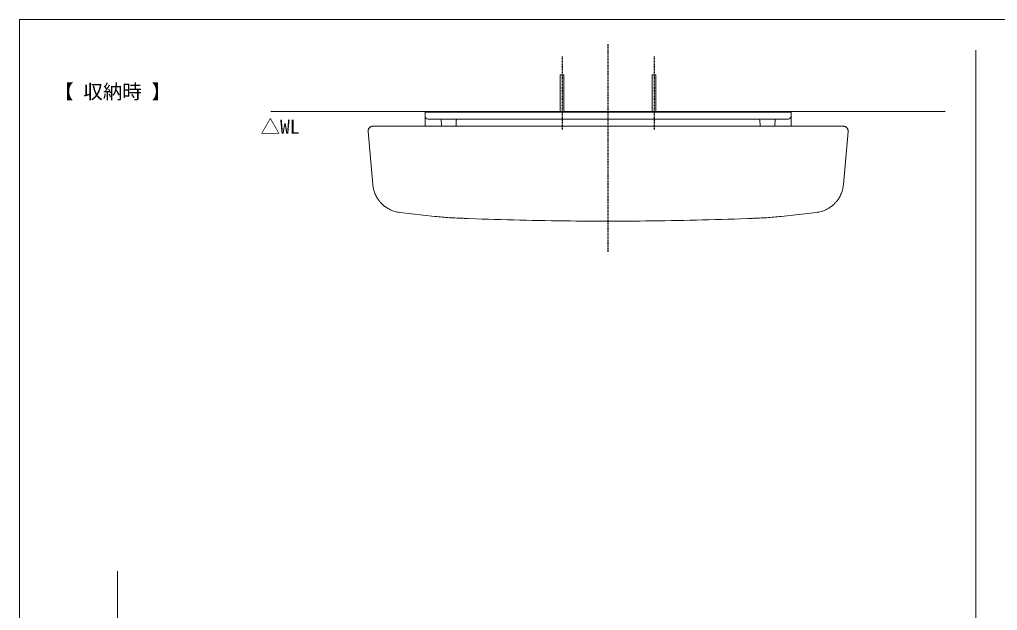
# Model space of a CAD drawing. Units: millimetres, scale not verified. Extents: x -203 to 203, y -143 to 143.
# Drawn here: x -198 to -38.5, y 41.6 to 138 of the extents above; entities that cross this region are included whole.
import ezdxf
from ezdxf.enums import TextEntityAlignment as Align

# ---------------------------------------------------------------- set-up
doc = ezdxf.new("R2010")
doc.units = ezdxf.units.MM
doc.header["$LTSCALE"] = 0.5
doc.linetypes.add('USER1', pattern=[0.629921, 0.393701, -0.07874, 0.07874, -0.07874])
for name, color, linetype, lineweight in [('0-1_DIMENSION_LINES$03_LINES', 7, 'Continuous', 18), ('0-2_DIMENSION_LINES$04_SUB_LIN', 4, 'Continuous', 18), ('0-3_DIMENSION_LINES$02_DIMENSI', 1, 'Continuous', 25), ('0-5_DIMENSION_LINES$01_CENTER_', 7, 'USER1', 25), ('0-7_図面_FORMAT$01_WAKU$OUT_LINE', 6, 'Continuous', 18)]:
    doc.layers.add(name, color=color, linetype=linetype, lineweight=lineweight)
doc.styles.add('ＭＳ ゴシック', font='')
doc.styles.get('ＭＳ ゴシック').set_extended_font_data('MS Gothic')

msp = doc.modelspace()

# ---------------------------------------------------------------- linework, layer by layer
at = {"layer": '0-1_DIMENSION_LINES$03_LINES'}
for p, q in [((-42, -107), (-42, 133)), ((-157, 123), (-47, 123)), ((-131.8571, 122.92), (-72.1429, 122.92)), ((-131.8571, 120.6105), (-131.8571, 122.92)), ((-126.934, 123), (-127.534, 123)), ((-116.434, 123), (-117.034, 123)), ((-72.1429, 120.6105), (-72.1429, 122.92)), ((-72.6435, 121.77), (-131.3571, 121.77)), ((-73.6548, 121.77), (-130.3571, 121.77)), ((-129.246, 121.5805), (-129.2022, 120.7438)), ((-76.7048, 121.77), (-127.3072, 121.77)), ((-126.5662, 121.77), (-127.3072, 121.77)), ((-126.7659, 121.5805), (-126.8097, 120.7438)), ((-76.006, 121.77), (-77.4458, 121.77)), ((-77.246, 121.5805), (-77.2022, 120.7438)), ((-74.5662, 121.77), (-75.1798, 121.77)), ((-74.7659, 121.5805), (-74.8097, 120.7438)), ((-140.3884, 111.0733), (-141.1467, 119.7406)), ((-136.922, 120.6105), (-140.3498, 120.6105)), ((-131.4202, 120.6105), (-134.4606, 120.6105)), ((-131.4202, 120.6105), (-134.4606, 120.6105)), ((-124.9532, 120.6105), (-131.4202, 120.6105)), ((-124.9532, 120.6105), (-131.4202, 120.6105)), ((-125.0165, 120.6105), (-78.9917, 120.6105)), ((-79.055, 120.6105), (-124.9532, 120.6105)), ((-124.9532, 120.6105), (-79.055, 120.6105)), ((-102.0041, 120.6105), (-100.144, 120.6105)), ((-79.055, 120.6105), (-72.588, 120.6105)), ((-79.055, 120.6105), (-72.588, 120.6105)), ((-72.588, 120.6105), (-69.5476, 120.6105)), ((-69.5476, 120.6105), (-64.7996, 120.6105)), ((-67.0862, 120.6105), (-63.6584, 120.6105)), ((-66.2134, 120.6105), (-63.6584, 120.6105)), ((-63.6198, 111.0733), (-62.8615, 119.7406)), ((-140.388, 111.0706), (-140.3884, 111.0733)), ((-140.3876, 111.0685), (-140.388, 111.0706)), ((-63.6206, 111.0685), (-63.6201, 111.0706)), ((-63.6201, 111.0706), (-63.6198, 111.0733)), ((-130.2435, 105.8928), (-135.9697, 106.5408)), ((-73.7647, 105.8928), (-68.0385, 106.5408)), ((-182, 27.2), (-182, 48))]:
    msp.add_line(p, q, dxfattribs=at)
for points in [[(-128.9, 122.92), (-128.9, 123), (-75.1, 123)], [(-75.1, 123), (-75.1, 122.92), (-75.1, 123)], [(-125.0165, 120.6105), (-131.617, 120.6105), (-136.922, 120.6105)], [(-78.9917, 120.6105), (-72.3912, 120.6105), (-67.0862, 120.6105)], [(-72.588, 120.6105), (-69.5476, 120.6105), (-66.2134, 120.6105)]]:
    msp.add_lwpolyline(points, dxfattribs=at)
for centre, radius, start, end in [((-131.3571, 122.27), 0.5, 180, 270), ((-129.4458, 121.57), 0.2, 3, 90), ((-126.5671, 121.5697), 0.1991, 162.33181, 176.90025), ((-126.5628, 121.5685), 0.2035, 148.14835, 162.37386), ((-126.5672, 121.5714), 0.1983, 133.56114, 148.18927), ((-126.5675, 121.5711), 0.1983, 118.81096, 133.43906), ((-126.5648, 121.5666), 0.2036, 104.6268, 118.85187), ((-126.5658, 121.5709), 0.1991, 90.10133, 104.66886), ((-77.4458, 121.57), 0.2, 3, 90), ((-74.567, 121.5696), 0.1993, 162.31705, 176.8745), ((-74.5627, 121.5684), 0.2037, 148.14258, 162.35909), ((-74.5671, 121.5713), 0.1984, 133.5633, 148.18343), ((-74.5675, 121.5711), 0.1983, 118.82007, 133.44162), ((-74.5649, 121.5666), 0.2035, 104.6354, 118.86111), ((-74.5659, 121.571), 0.1989, 90.10196, 104.67733), ((-72.6435, 122.27), 0.5, 270, 0), ((-140.351, 119.8099), 0.7987, 177.04843, 184.97714), ((-140.3446, 119.8097), 0.8051, 169.19281, 177.057), ((-140.3521, 119.8112), 0.7975, 161.26062, 169.20132), ((-140.3519, 119.8108), 0.7978, 153.29713, 161.23451), ((-140.3454, 119.8077), 0.805, 145.43975, 153.30593), ((-140.3514, 119.8119), 0.7977, 137.50944, 145.44855), ((-140.3516, 119.8116), 0.7977, 129.54425, 137.48315), ((-140.3468, 119.806), 0.8051, 121.68789, 129.55304), ((-140.3504, 119.8121), 0.7981, 113.76122, 121.69669), ((-140.3508, 119.8122), 0.7978, 105.79669, 113.73522), ((-140.3486, 119.8049), 0.8054, 97.94292, 105.80519), ((-140.3494, 119.8113), 0.799, 90.02453, 97.95149), ((-128.7029, 120.77), 0.5, 183, 198.60488), ((-127.3091, 120.77), 0.5, 341.39512, 357), ((-76.7029, 120.77), 0.5, 183, 198.60488), ((-75.3091, 120.77), 0.5, 341.39512, 357), ((-63.6588, 119.8113), 0.799, 82.04851, 89.97547), ((-63.6595, 119.8049), 0.8054, 74.19481, 82.05708), ((-63.6574, 119.8122), 0.7978, 66.26478, 74.20331), ((-63.6578, 119.8121), 0.7981, 58.30331, 66.23878), ((-63.6614, 119.806), 0.8051, 50.44696, 58.31211), ((-63.6566, 119.8116), 0.7977, 42.51685, 50.45575), ((-63.6568, 119.8119), 0.7977, 34.55145, 42.49056), ((-63.6627, 119.8077), 0.805, 26.69407, 34.56025), ((-63.6563, 119.8108), 0.7978, 18.76549, 26.70287), ((-63.6561, 119.8112), 0.7975, 10.79868, 18.73938), ((-63.6636, 119.8097), 0.8051, 2.943, 10.80719), ((-63.6572, 119.8099), 0.7987, 355.02286, 2.95157), ((-135.4088, 111.5093), 4.9986, 185.06073, 189.15421), ((-135.398, 111.5109), 5.0096, 189.15292, 193.23743), ((-135.4118, 111.5075), 4.9954, 193.23616, 197.33229), ((-68.5964, 111.5075), 4.9954, 342.66771, 346.76384), ((-68.6102, 111.5109), 5.0096, 346.76257, 350.84708), ((-68.5993, 111.5093), 4.9986, 350.84579, 354.93927), ((-135.4119, 111.5079), 4.9954, 197.33645, 201.50773), ((-135.3981, 111.5132), 5.0102, 201.50638, 205.66528), ((-135.4081, 111.5083), 4.999, 205.66393, 209.83217), ((-135.4114, 111.5068), 4.9954, 209.83659, 211.77344), ((-135.4022, 111.5125), 5.0063, 211.77329, 213.70597), ((-135.3983, 111.515), 5.0109, 213.70582, 215.63668), ((-135.4129, 111.5049), 4.9931, 215.63937, 218.10711), ((-68.5952, 111.5049), 4.9931, 321.89289, 324.36063), ((-68.6098, 111.515), 5.0109, 324.36332, 326.29418), ((-68.606, 111.5125), 5.0063, 326.29403, 328.22671), ((-68.5967, 111.5068), 4.9954, 328.22656, 330.16341), ((-68.6001, 111.5083), 4.999, 330.16783, 334.33607), ((-68.6101, 111.5132), 5.0102, 334.33472, 338.49362), ((-68.5963, 111.5079), 4.9954, 338.49227, 342.66355), ((-135.4076, 111.5091), 4.9999, 218.10683, 220.57119), ((-135.4093, 111.5075), 4.9976, 220.57091, 223.03643), ((-135.4138, 111.5035), 4.9915, 223.03809, 225.0659), ((-135.4049, 111.5124), 5.0041, 225.06574, 227.08843), ((-135.4005, 111.5172), 5.0106, 227.08828, 229.10835), ((-135.4169, 111.4983), 4.9856, 229.10877, 230.94474), ((-135.4106, 111.506), 4.9955, 230.94462, 232.77694), ((-135.4077, 111.5099), 5.0004, 232.77682, 234.60735), ((-135.3937, 111.5295), 5.0245, 234.60705, 236.37231), ((-135.4019, 111.5172), 5.0098, 236.3722, 238.14265), ((-135.4122, 111.5006), 4.9902, 238.14255, 239.91994), ((-135.3994, 111.5224), 5.0154, 239.91788, 243.19266), ((-135.4061, 111.5089), 5.0003, 243.19204, 246.47654), ((-135.4178, 111.4818), 4.9709, 246.47596, 249.78009), ((-68.5904, 111.4818), 4.9709, 290.21991, 293.52404), ((-68.6021, 111.5089), 5.0003, 293.52346, 296.80796), ((-68.6088, 111.5224), 5.0154, 296.80734, 300.08212), ((-68.596, 111.5006), 4.9902, 300.08006, 301.85745), ((-68.6063, 111.5172), 5.0098, 301.85735, 303.6278), ((-68.6145, 111.5295), 5.0245, 303.62769, 305.39295), ((-68.6005, 111.5099), 5.0004, 305.39265, 307.22318), ((-68.5975, 111.506), 4.9955, 307.22306, 309.05538), ((-68.5913, 111.4983), 4.9856, 309.05526, 310.89123), ((-68.6077, 111.5172), 5.0106, 310.89165, 312.91172), ((-68.6033, 111.5124), 5.0041, 312.91157, 314.93426), ((-68.5943, 111.5035), 4.9915, 314.9341, 316.96191), ((-68.5989, 111.5075), 4.9976, 316.96357, 319.42909), ((-68.6006, 111.5091), 4.9999, 319.42881, 321.89317), ((-135.4077, 111.5106), 5.0014, 249.78471, 254.37265), ((-135.4039, 111.5235), 5.0148, 254.37084, 258.94641), ((-135.4072, 111.5057), 4.9966, 258.94461, 263.53685), ((-124.6216, 155.5742), 49.9985, 263.54392, 264.91042), ((-124.6207, 155.5839), 50.0082, 264.91037, 266.2766), ((-124.6218, 155.5655), 49.9898, 266.27655, 267.64328), ((-102.0079, 705.0456), 599.9351, 267.64331, 269.21468), ((-102.0039, 705.1153), 600.0048, 267.64321, 267.69942), ((-102.0039, 705.1156), 600.0051, 267.69942, 267.75563), ((-102.0039, 705.1153), 600.0048, 267.75563, 267.81184), ((-102.0003, 705.0454), 599.9348, 270.78532, 272.35669), ((-102.0043, 705.1153), 600.0048, 272.18816, 272.24437), ((-102.0043, 705.1156), 600.0051, 272.24437, 272.30058), ((-102.0043, 705.1153), 600.0048, 272.30058, 272.35679), ((-79.3864, 155.5655), 49.9898, 272.35672, 273.72345), ((-79.3875, 155.5839), 50.0082, 273.7234, 275.08963), ((-79.3866, 155.5742), 49.9985, 275.08958, 276.45608), ((-68.601, 111.5057), 4.9966, 276.46315, 281.05539), ((-68.6043, 111.5235), 5.0148, 281.05359, 285.62916), ((-68.6005, 111.5106), 5.0014, 285.62735, 290.21529), ((-102.0041, 705.269), 600.1584, 269.21461, 270.78539)]:
    msp.add_arc(centre, radius, start, end, dxfattribs=at)
at = {"layer": '0-2_DIMENSION_LINES$04_SUB_LIN'}
for p, q in [((-109.8, 123), (-109.8, 129)), ((-109.8, 129), (-109.2, 129)), ((-109.2, 129), (-109.2, 123)), ((-94.8, 123), (-94.8, 129)), ((-94.8, 129), (-94.2, 129)), ((-94.2, 129), (-94.2, 123))]:
    msp.add_line(p, q, dxfattribs=at)
at = {"layer": '0-5_DIMENSION_LINES$01_CENTER_'}
for p, q in [((-102.0041, 100.1105), (-102.0041, 134)), ((-109.5, 132), (-109.5, 120)), ((-94.5, 132), (-94.5, 120))]:
    msp.add_line(p, q, dxfattribs=at)
at = {"layer": '0-7_図面_FORMAT$01_WAKU$OUT_LINE'}
msp.add_lwpolyline([(-198, -138), (198, -138), (198, 138), (-198, 138)], close=True, dxfattribs=at)

# ---------------------------------------------------------------- texts
at = {"layer": '0-3_DIMENSION_LINES$02_DIMENSI', "color": 7, "style": 'ＭＳ ゴシック'}
for s, p in [('【 収納時 】', (-192.3514, 124.3721)), ('△WL', (-158.6842, 118.6675))]:
    msp.add_text(s, height=2.328, dxfattribs=at).set_placement(p, align=Align.BOTTOM_LEFT)

doc.saveas('drawing.dxf')
